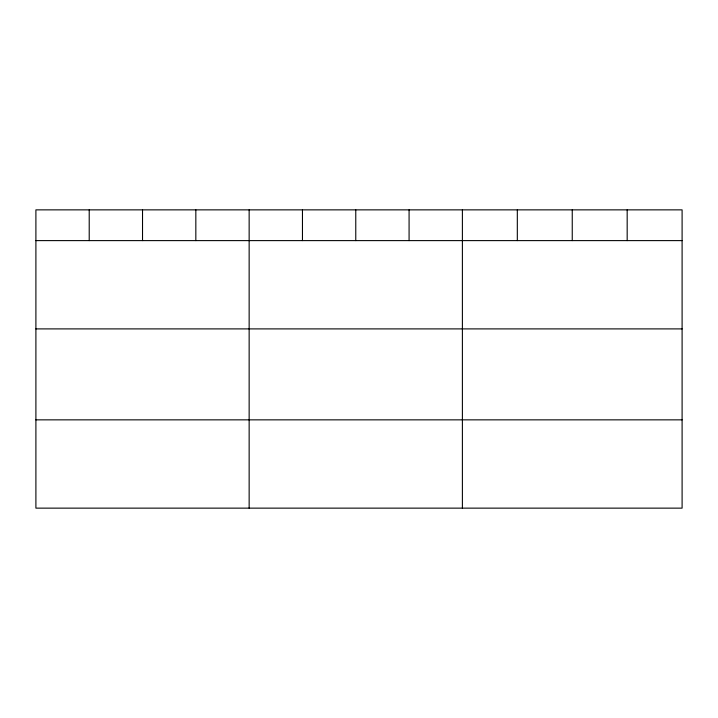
<?xml version="1.0" encoding="UTF-8"?>
<svg xmlns="http://www.w3.org/2000/svg" width="718" height="718" viewBox="0 0 718 718"><rect width="100%" height="100%" fill="white"/><g stroke="black" fill="none" stroke-linecap="round" stroke-linejoin="round"><path stroke-width="1.08" d="M682.1 240.611L682.1 508.138L35.9 508.138L35.9 209.862L682.1 209.862L682.1 240.611L35.9 240.611M35.9 328.898L682.1 328.898M35.9 419.851L682.1 419.851M627.173 209.862L627.173 240.611M572.246 209.862L572.246 240.611M517.319 209.862L517.319 240.611M462.392 209.862L462.392 508.138M409.08 209.862L409.08 240.611M355.769 209.862L355.769 240.611M302.457 209.862L302.457 240.611M249.146 209.862L249.146 508.138M195.834 209.862L195.834 240.611M142.523 209.862L142.523 240.611M89.212 209.862L89.212 240.611"/></g></svg>
